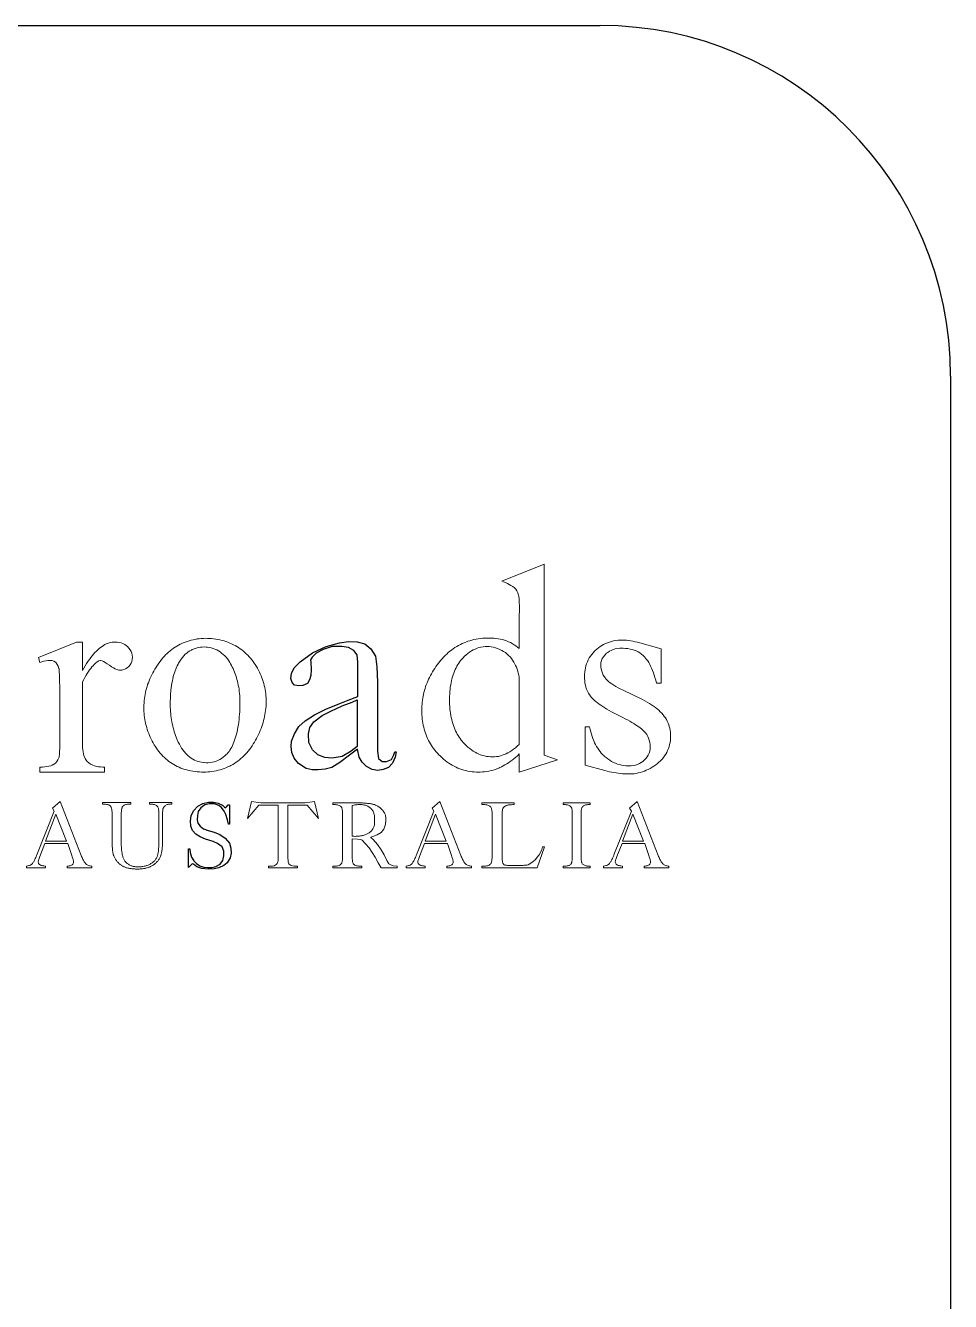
# Model space of a CAD drawing. Extents: x 79 to 946, y -1483 to 269.
# Drawn here: x 262.16 to 288.57, y 233.04 to 269.45 of the extents above; entities that cross this region are included whole.
import ezdxf

# ---------------------------------------------------------------- set-up
doc = ezdxf.new("R2010")
doc.units = 0
doc.header["$LTSCALE"] = 12
doc.header["$MEASUREMENT"] = 0
doc.layers.add('L18', color=4, linetype='CONTINUOUS')
doc.layers.add('L35', color=3, linetype='CONTINUOUS')

msp = doc.modelspace()

# ---------------------------------------------------------------- linework, layer by layer
at = {"layer": 'L18', "lineweight": 0}
for points in [[(275.756, 253.599, -0.102516), (276.162, 253.367), (276.192, 253.323), (276.217, 253.267), (276.238, 253.199), (276.242, 253.175), (276.247, 253.144), (276.25, 253.108), (276.253, 253.067), (276.257, 253.02), (276.259, 252.967), (276.262, 252.909), (276.264, 252.844), (276.265, 252.775), (276.256, 252.597), (276.257, 252.516), (276.258, 252.429), (276.258, 252.337), (276.258, 251.672), (276.251, 251.678), (276.204, 251.717), (276.157, 251.752), (276.108, 251.785), (276.057, 251.816), (276.004, 251.843), (275.95, 251.868), (275.894, 251.891), (275.837, 251.91), (275.778, 251.928), (275.718, 251.942), (275.656, 251.954), (275.593, 251.963), (275.527, 251.97), (275.461, 251.974), (275.393, 251.975), (275.332, 251.974), (275.269, 251.971), (275.206, 251.967), (275.144, 251.96), (275.083, 251.952), (275.023, 251.942), (274.963, 251.929), (274.905, 251.915), (274.848, 251.899), (274.791, 251.881), (274.736, 251.861), (274.681, 251.839), (274.627, 251.816), (274.575, 251.79), (274.523, 251.762), (274.472, 251.733), (274.422, 251.702), (274.372, 251.668), (274.324, 251.633), (274.277, 251.596), (274.231, 251.557), (274.185, 251.516), (274.14, 251.473), (274.097, 251.429), (274.054, 251.382), (274.012, 251.334), (273.989, 251.306), (273.95, 251.256), (273.913, 251.207), (273.877, 251.158), (273.843, 251.108), (273.81, 251.057), (273.779, 251.006), (273.75, 250.955), (273.722, 250.903), (273.695, 250.852), (273.67, 250.799), (273.646, 250.747), (273.624, 250.694), (273.604, 250.64), (273.585, 250.587), (273.567, 250.532), (273.552, 250.478), (273.537, 250.423), (273.524, 250.368), (273.513, 250.312), (273.503, 250.256), (273.495, 250.2), (273.488, 250.143), (273.482, 250.086), (273.479, 250.029), (273.476, 249.971), (273.475, 249.913), (273.476, 249.851), (273.479, 249.787), (273.483, 249.725), (273.489, 249.664), (273.496, 249.603), (273.506, 249.544), (273.516, 249.486), (273.529, 249.429), (273.543, 249.372), (273.559, 249.317), (273.577, 249.263), (273.596, 249.209), (273.618, 249.157), (273.64, 249.106), (273.665, 249.055), (273.691, 249.006), (273.719, 248.957), (273.748, 248.91), (273.779, 248.863), (273.812, 248.818), (273.846, 248.774), (273.883, 248.73), (273.921, 248.687), (273.96, 248.646), (273.997, 248.61), (274.044, 248.564), (274.093, 248.522), (274.142, 248.482), (274.192, 248.444), (274.243, 248.408), (274.294, 248.375), (274.346, 248.344), (274.399, 248.315), (274.453, 248.289), (274.507, 248.265), (274.562, 248.243), (274.618, 248.223), (274.675, 248.206), (274.733, 248.191), (274.791, 248.179), (274.85, 248.168), (274.91, 248.16), (274.971, 248.154), (275.032, 248.151), (275.094, 248.15), (275.138, 248.151), (275.203, 248.154), (275.267, 248.159), (275.331, 248.168), (275.393, 248.178), (275.454, 248.192), (275.515, 248.208), (275.575, 248.227), (275.633, 248.248), (275.691, 248.272), (275.701, 248.276), (275.75, 248.299), (275.8, 248.324), (275.85, 248.352), (275.9, 248.382), (275.951, 248.416), (276.001, 248.451), (276.052, 248.489), (276.103, 248.529), (276.155, 248.572), (276.206, 248.618), (276.258, 248.666), (276.258, 248.15), (277.349, 248.503), (276.972, 248.631), (276.972, 254.083)], [(276.975, 246.018), (276.923, 246.018, -0.210234), (276.514, 245.503), (276.501, 245.501), (276.478, 245.497), (276.454, 245.494), (276.428, 245.491), (276.4, 245.489), (276.37, 245.487), (276.338, 245.486), (276.305, 245.485), (276.27, 245.484), (276.232, 245.484), (276.084, 245.484), (276.052, 245.484), (276.012, 245.484), (275.976, 245.485), (275.944, 245.486), (275.917, 245.488), (275.894, 245.49), (275.875, 245.492), (275.86, 245.494), (275.849, 245.497), (275.829, 245.506), (275.809, 245.521), (275.793, 245.54), (275.79, 245.547), (275.784, 245.563), (275.778, 245.583), (275.774, 245.606), (275.772, 245.633), (275.77, 245.662), (275.769, 245.696), (275.769, 246.911), (275.769, 246.934), (275.77, 246.969), (275.772, 247), (275.773, 247.029), (275.776, 247.053), (275.779, 247.075), (275.783, 247.093), (275.788, 247.108), (275.793, 247.12), (275.8, 247.131), (275.815, 247.149), (275.834, 247.165), (275.857, 247.179), (275.884, 247.192), (275.893, 247.196), (275.911, 247.202), (275.931, 247.207), (275.954, 247.211), (275.98, 247.214), (276.009, 247.217), (276.04, 247.219), (276.074, 247.22), (276.111, 247.22), (276.111, 247.27), (275.187, 247.27), (275.187, 247.22), (275.264, 247.22), (275.274, 247.22), (275.304, 247.218), (275.332, 247.214), (275.357, 247.207), (275.381, 247.199), (275.402, 247.188), (275.421, 247.175), (275.438, 247.159), (275.441, 247.157), (275.449, 247.145), (275.457, 247.13), (275.463, 247.113), (275.468, 247.092), (275.473, 247.068), (275.476, 247.041), (275.479, 247.011), (275.48, 246.978), (275.481, 246.942), (275.481, 245.745), (275.48, 245.728), (275.48, 245.694), (275.478, 245.663), (275.475, 245.635), (275.472, 245.61), (275.467, 245.588), (275.462, 245.57), (275.456, 245.555), (275.449, 245.543), (275.447, 245.54), (275.432, 245.523), (275.414, 245.508), (275.395, 245.495), (275.373, 245.485), (275.349, 245.477), (275.323, 245.471), (275.295, 245.468), (275.264, 245.466), (275.187, 245.466), (275.187, 245.416), (276.766, 245.416)]]:
    msp.add_lwpolyline(points, format="xyb", close=True, dxfattribs=at)
for points in [[(266.579, 251.797), (266.528, 251.771), (266.479, 251.743), (266.43, 251.714), (266.383, 251.682), (266.336, 251.648), (266.291, 251.613), (266.247, 251.575), (266.203, 251.536), (266.161, 251.494), (266.119, 251.45), (266.078, 251.405), (266.039, 251.358), (266.001, 251.308), (265.963, 251.257), (265.926, 251.204), (265.891, 251.148), (265.887, 251.143), (265.854, 251.088), (265.822, 251.033), (265.792, 250.978), (265.764, 250.923), (265.738, 250.868), (265.712, 250.812), (265.689, 250.756), (265.668, 250.7), (265.648, 250.644), (265.63, 250.588), (265.614, 250.531), (265.599, 250.475), (265.586, 250.418), (265.575, 250.361), (265.565, 250.304), (265.557, 250.246), (265.55, 250.188), (265.55, 250.184), (265.545, 250.123), (265.542, 250.062), (265.54, 250.002), (265.54, 249.942), (265.543, 249.882), (265.546, 249.823), (265.552, 249.764), (265.559, 249.705), (265.568, 249.647), (265.578, 249.59), (265.59, 249.532), (265.604, 249.475), (265.62, 249.419), (265.637, 249.363), (265.656, 249.307), (265.677, 249.252), (265.699, 249.197), (265.723, 249.142), (265.749, 249.088), (265.777, 249.034), (265.806, 248.981), (265.837, 248.928), (265.863, 248.886), (265.897, 248.834), (265.932, 248.785), (265.968, 248.738), (266.006, 248.692), (266.044, 248.648), (266.084, 248.606), (266.125, 248.566), (266.167, 248.528), (266.21, 248.491), (266.255, 248.456), (266.3, 248.424), (266.347, 248.393), (266.395, 248.364), (266.445, 248.336), (266.495, 248.311), (266.546, 248.287), (266.599, 248.266), (266.653, 248.246), (266.708, 248.228), (266.765, 248.212), (266.822, 248.197), (266.881, 248.185), (266.941, 248.174), (267.002, 248.166), (267.064, 248.158), (267.124, 248.154), (267.185, 248.151), (267.246, 248.15), (267.307, 248.151), (267.367, 248.154), (267.426, 248.159), (267.485, 248.167), (267.544, 248.176), (267.602, 248.187), (267.659, 248.201), (267.716, 248.216), (267.772, 248.233), (267.828, 248.253), (267.884, 248.274), (267.938, 248.298), (267.993, 248.323), (268.026, 248.341), (268.076, 248.368), (268.125, 248.398), (268.173, 248.429), (268.22, 248.462), (268.266, 248.498), (268.311, 248.534), (268.354, 248.574), (268.397, 248.614), (268.438, 248.657), (268.478, 248.701), (268.517, 248.748), (268.556, 248.796), (268.593, 248.846), (268.629, 248.898), (268.664, 248.951), (268.698, 249.007), (268.726, 249.056), (268.757, 249.112), (268.786, 249.168), (268.813, 249.224), (268.839, 249.281), (268.863, 249.337), (268.886, 249.393), (268.907, 249.449), (268.926, 249.506), (268.943, 249.563), (268.96, 249.619), (268.974, 249.676), (268.987, 249.733), (268.998, 249.79), (269.007, 249.847), (269.015, 249.904), (269.022, 249.961), (269.022, 249.968), (269.027, 250.03), (269.03, 250.091), (269.032, 250.151), (269.031, 250.212), (269.029, 250.271), (269.024, 250.331), (269.019, 250.39), (269.011, 250.448), (269.002, 250.506), (268.991, 250.563), (268.978, 250.62), (268.963, 250.677), (268.946, 250.733), (268.928, 250.788), (268.908, 250.843), (268.886, 250.898), (268.863, 250.952), (268.838, 251.005), (268.81, 251.058), (268.781, 251.111), (268.751, 251.163), (268.718, 251.215), (268.693, 251.253), (268.658, 251.302), (268.622, 251.35), (268.584, 251.396), (268.546, 251.44), (268.506, 251.482), (268.465, 251.523), (268.423, 251.562), (268.38, 251.599), (268.335, 251.635), (268.29, 251.668), (268.243, 251.7), (268.195, 251.73), (268.146, 251.758), (268.096, 251.785), (268.045, 251.809), (267.993, 251.832), (267.939, 251.854), (267.884, 251.873), (267.828, 251.891), (267.771, 251.906), (267.713, 251.92), (267.654, 251.932), (267.594, 251.943), (267.532, 251.951), (267.469, 251.959), (267.417, 251.963), (267.357, 251.965), (267.298, 251.966), (267.238, 251.965), (267.18, 251.961), (267.12, 251.955), (267.062, 251.948), (267.004, 251.937), (266.946, 251.925), (266.888, 251.911), (266.83, 251.895), (266.772, 251.876), (266.715, 251.856), (266.658, 251.833), (266.602, 251.808)], [(262.531, 251.42), (262.571, 251.279), (262.624, 251.297), (262.684, 251.315), (262.74, 251.327), (262.794, 251.335), (262.846, 251.338), (262.86, 251.337), (262.919, 251.329), (262.972, 251.311), (263.019, 251.282), (263.037, 251.266), (263.069, 251.224), (263.095, 251.172), (263.113, 251.109), (263.117, 251.091), (263.12, 251.063), (263.123, 251.03), (263.126, 250.99), (263.128, 250.944), (263.13, 250.893), (263.132, 250.835), (263.133, 250.771), (263.135, 250.7), (263.136, 250.624), (263.136, 250.541), (263.137, 250.452), (263.137, 250.358), (263.137, 248.961), (263.137, 248.909), (263.136, 248.825), (263.134, 248.753), (263.131, 248.692), (263.128, 248.643), (263.123, 248.605), (263.117, 248.579), (263.111, 248.558), (263.088, 248.501), (263.058, 248.452), (263.022, 248.411), (262.98, 248.378), (262.967, 248.371), (262.926, 248.35), (262.881, 248.332), (262.829, 248.317), (262.772, 248.306), (262.71, 248.298), (262.643, 248.293), (262.571, 248.291), (262.571, 248.15), (264.415, 248.15), (264.415, 248.291), (264.37, 248.292), (264.303, 248.296), (264.24, 248.303), (264.183, 248.313), (264.131, 248.326), (264.084, 248.343), (264.042, 248.362), (264.016, 248.378), (263.965, 248.413), (263.922, 248.451), (263.888, 248.494), (263.861, 248.539), (263.844, 248.578), (263.829, 248.624), (263.816, 248.674), (263.805, 248.728), (263.797, 248.787), (263.791, 248.851), (263.787, 248.919), (263.786, 248.992), (263.786, 250.72), (263.79, 250.728), (263.824, 250.792), (263.858, 250.853), (263.891, 250.911), (263.925, 250.965), (263.958, 251.016), (263.99, 251.064), (264.023, 251.108), (264.056, 251.149), (264.088, 251.186), (264.12, 251.22), (264.152, 251.251), (264.157, 251.255), (264.209, 251.297), (264.258, 251.321), (264.305, 251.33), (264.308, 251.33), (264.345, 251.324), (264.388, 251.307), (264.439, 251.281), (264.496, 251.243), (264.561, 251.196), (264.615, 251.155), (264.669, 251.12), (264.721, 251.093), (264.772, 251.074), (264.821, 251.062), (264.868, 251.058), (264.914, 251.061), (264.969, 251.073), (265.02, 251.095), (265.067, 251.125), (265.112, 251.164), (265.112, 251.165), (265.149, 251.209), (265.178, 251.257), (265.198, 251.309), (265.21, 251.365), (265.214, 251.424), (265.214, 251.43), (265.209, 251.486), (265.197, 251.539), (265.177, 251.59), (265.15, 251.639), (265.115, 251.686), (265.072, 251.731), (265.037, 251.76), (264.992, 251.791), (264.943, 251.816), (264.89, 251.836), (264.835, 251.85), (264.776, 251.858), (264.714, 251.861), (264.714, 251.861), (264.673, 251.86), (264.632, 251.855), (264.591, 251.847), (264.55, 251.837), (264.509, 251.823), (264.468, 251.806), (264.427, 251.786), (264.386, 251.763), (264.345, 251.737), (264.305, 251.708), (264.265, 251.675), (264.224, 251.64), (264.184, 251.602), (264.144, 251.561), (264.103, 251.516), (264.064, 251.468), (264.024, 251.418), (263.984, 251.364), (263.944, 251.308), (263.905, 251.248), (263.865, 251.185), (263.826, 251.119), (263.786, 251.05), (263.786, 251.861), (263.621, 251.861)], [(267.259, 248.421), (267.244, 248.422), (267.189, 248.43), (267.137, 248.441), (267.085, 248.456), (267.035, 248.473), (266.986, 248.494), (266.94, 248.519), (266.894, 248.546), (266.85, 248.577), (266.808, 248.611), (266.767, 248.649), (266.728, 248.69), (266.69, 248.734), (266.654, 248.781), (266.619, 248.831), (266.585, 248.885), (266.553, 248.943), (266.523, 249.003), (266.495, 249.067), (266.484, 249.091), (266.463, 249.143), (266.444, 249.195), (266.425, 249.248), (266.408, 249.301), (266.392, 249.356), (266.377, 249.411), (266.363, 249.467), (266.351, 249.523), (266.34, 249.58), (266.33, 249.637), (266.321, 249.696), (266.313, 249.755), (266.307, 249.814), (266.302, 249.875), (266.298, 249.936), (266.295, 249.997), (266.294, 250.06), (266.293, 250.123), (266.294, 250.187), (266.296, 250.251), (266.3, 250.316), (266.304, 250.382), (266.31, 250.448), (266.314, 250.485), (266.322, 250.555), (266.331, 250.623), (266.342, 250.688), (266.353, 250.752), (266.367, 250.813), (266.381, 250.873), (266.396, 250.93), (266.413, 250.986), (266.431, 251.039), (266.45, 251.09), (266.47, 251.139), (266.492, 251.186), (266.515, 251.231), (266.531, 251.26), (266.566, 251.319), (266.602, 251.373), (266.64, 251.423), (266.679, 251.469), (266.72, 251.51), (266.762, 251.547), (266.805, 251.581), (266.851, 251.609), (266.897, 251.633), (266.917, 251.643), (266.977, 251.667), (267.035, 251.686), (267.094, 251.701), (267.152, 251.711), (267.209, 251.717), (267.267, 251.719), (267.323, 251.716), (267.345, 251.713), (267.403, 251.705), (267.46, 251.692), (267.515, 251.676), (267.568, 251.657), (267.619, 251.634), (267.668, 251.608), (267.716, 251.579), (267.761, 251.545), (267.805, 251.508), (267.847, 251.468), (267.887, 251.424), (267.925, 251.377), (267.962, 251.326), (267.996, 251.272), (268.016, 251.239), (268.041, 251.194), (268.065, 251.148), (268.088, 251.101), (268.11, 251.052), (268.13, 251.003), (268.149, 250.952), (268.167, 250.901), (268.183, 250.849), (268.198, 250.795), (268.212, 250.74), (268.225, 250.685), (268.236, 250.629), (268.247, 250.571), (268.256, 250.512), (268.263, 250.453), (268.27, 250.392), (268.275, 250.33), (268.279, 250.268), (268.281, 250.204), (268.283, 250.139), (268.283, 250.073), (268.282, 250.006), (268.279, 249.938), (268.276, 249.869), (268.271, 249.799), (268.265, 249.728), (268.257, 249.653), (268.248, 249.577), (268.237, 249.502), (268.225, 249.431), (268.213, 249.362), (268.199, 249.296), (268.184, 249.232), (268.168, 249.171), (268.151, 249.113), (268.132, 249.057), (268.113, 249.004), (268.092, 248.954), (268.07, 248.906), (268.047, 248.86), (268.023, 248.818), (267.998, 248.778), (267.971, 248.741), (267.944, 248.706), (267.916, 248.674), (267.894, 248.653), (267.849, 248.611), (267.802, 248.573), (267.753, 248.539), (267.704, 248.508), (267.653, 248.483), (267.601, 248.462), (267.547, 248.444), (267.492, 248.431), (267.436, 248.422), (267.378, 248.418), (267.319, 248.417)], [(275.698, 251.65), (275.76, 251.621), (275.812, 251.591), (275.861, 251.557), (275.907, 251.52), (275.952, 251.48), (275.993, 251.437), (276.032, 251.39), (276.068, 251.34), (276.102, 251.286), (276.125, 251.246), (276.151, 251.195), (276.174, 251.142), (276.195, 251.088), (276.213, 251.032), (276.228, 250.976), (276.241, 250.918), (276.251, 250.859), (276.258, 250.799), (276.258, 248.941), (276.253, 248.936), (276.201, 248.888), (276.148, 248.843), (276.095, 248.801), (276.042, 248.763), (275.989, 248.729), (275.935, 248.699), (275.881, 248.671), (275.827, 248.648), (275.773, 248.628), (275.718, 248.612), (275.663, 248.599), (275.607, 248.59), (275.552, 248.585), (275.496, 248.583), (275.491, 248.583), (275.434, 248.585), (275.377, 248.59), (275.32, 248.599), (275.264, 248.61), (275.209, 248.626), (275.155, 248.644), (275.101, 248.665), (275.048, 248.69), (274.996, 248.719), (274.944, 248.75), (274.893, 248.785), (274.843, 248.823), (274.793, 248.864), (274.744, 248.909), (274.696, 248.957), (274.648, 249.008), (274.633, 249.025), (274.601, 249.064), (274.57, 249.104), (274.54, 249.146), (274.512, 249.189), (274.486, 249.234), (274.461, 249.281), (274.437, 249.328), (274.416, 249.378), (274.395, 249.429), (274.376, 249.481), (274.359, 249.535), (274.343, 249.59), (274.329, 249.646), (274.316, 249.705), (274.304, 249.765), (274.295, 249.826), (274.286, 249.888), (274.279, 249.953), (274.274, 250.018), (274.27, 250.085), (274.268, 250.154), (274.268, 250.224), (274.268, 250.242), (274.269, 250.311), (274.272, 250.379), (274.276, 250.446), (274.282, 250.511), (274.289, 250.575), (274.299, 250.637), (274.309, 250.697), (274.322, 250.756), (274.336, 250.813), (274.351, 250.869), (274.368, 250.924), (274.387, 250.976), (274.407, 251.027), (274.429, 251.077), (274.452, 251.125), (274.477, 251.172), (274.504, 251.217), (274.532, 251.261), (274.562, 251.303), (274.593, 251.344), (274.627, 251.383), (274.661, 251.42), (274.689, 251.448), (274.737, 251.493), (274.787, 251.534), (274.837, 251.572), (274.889, 251.605), (274.942, 251.635), (274.996, 251.66), (275.051, 251.682), (275.107, 251.7), (275.163, 251.714), (275.222, 251.723), (275.281, 251.729), (275.34, 251.731), (275.395, 251.729), (275.455, 251.723), (275.515, 251.712), (275.575, 251.696), (275.636, 251.675)], [(279.382, 248.327), (279.358, 248.327), (279.296, 248.331), (279.236, 248.338), (279.176, 248.348), (279.118, 248.362), (279.061, 248.38), (279.004, 248.402), (278.948, 248.427), (278.894, 248.455), (278.84, 248.488), (278.787, 248.524), (278.736, 248.563), (278.686, 248.607), (278.678, 248.613), (278.638, 248.652), (278.6, 248.693), (278.564, 248.736), (278.529, 248.781), (278.497, 248.829), (278.466, 248.879), (278.436, 248.932), (278.408, 248.987), (278.383, 249.044), (278.359, 249.104), (278.337, 249.165), (278.316, 249.23), (278.297, 249.297), (278.28, 249.366), (278.265, 249.437), (278.135, 249.437), (278.135, 248.344), (278.697, 248.192), (278.765, 248.175), (278.831, 248.16), (278.897, 248.146), (278.961, 248.134), (279.024, 248.124), (279.085, 248.115), (279.145, 248.108), (279.204, 248.102), (279.262, 248.098), (279.319, 248.096), (279.374, 248.095), (279.409, 248.095), (279.471, 248.099), (279.533, 248.104), (279.594, 248.113), (279.654, 248.125), (279.713, 248.139), (279.771, 248.157), (279.828, 248.177), (279.885, 248.2), (279.941, 248.226), (279.996, 248.255), (280.05, 248.286), (280.103, 248.321), (280.156, 248.358), (280.208, 248.398), (280.244, 248.429), (280.29, 248.472), (280.333, 248.516), (280.372, 248.563), (280.408, 248.611), (280.44, 248.661), (280.469, 248.712), (280.494, 248.766), (280.516, 248.821), (280.535, 248.878), (280.55, 248.937), (280.562, 248.997), (280.571, 249.059), (280.576, 249.123), (280.577, 249.189), (280.577, 249.237), (280.572, 249.292), (280.565, 249.346), (280.555, 249.398), (280.541, 249.45), (280.525, 249.5), (280.505, 249.55), (280.483, 249.598), (280.457, 249.646), (280.429, 249.693), (280.397, 249.739), (280.362, 249.784), (280.324, 249.828), (280.284, 249.871), (280.24, 249.914), (280.193, 249.955), (280.143, 249.995), (280.09, 250.034), (280.034, 250.072), (279.975, 250.11), (279.912, 250.146), (279.847, 250.182), (279.779, 250.216), (279.204, 250.495), (279.155, 250.52), (279.084, 250.557), (279.018, 250.594), (278.958, 250.63), (278.903, 250.666), (278.853, 250.701), (278.809, 250.736), (278.77, 250.77), (278.737, 250.804), (278.709, 250.838), (278.69, 250.864), (278.657, 250.915), (278.631, 250.969), (278.61, 251.026), (278.595, 251.087), (278.586, 251.15), (278.583, 251.216), (278.583, 251.223), (278.589, 251.279), (278.603, 251.335), (278.627, 251.388), (278.66, 251.44), (278.702, 251.49), (278.752, 251.539), (278.784, 251.564), (278.832, 251.596), (278.884, 251.623), (278.939, 251.645), (278.998, 251.662), (279.061, 251.674), (279.127, 251.682), (279.197, 251.684), (279.227, 251.684), (279.294, 251.68), (279.359, 251.673), (279.422, 251.661), (279.482, 251.646), (279.54, 251.628), (279.596, 251.605), (279.649, 251.578), (279.7, 251.548), (279.748, 251.514), (279.795, 251.476), (279.8, 251.471), (279.832, 251.439), (279.863, 251.404), (279.894, 251.364), (279.924, 251.321), (279.953, 251.274), (279.981, 251.224), (280.008, 251.17), (280.035, 251.112), (280.06, 251.051), (280.085, 250.986), (280.109, 250.917), (280.132, 250.845), (280.155, 250.768), (280.176, 250.689), (280.306, 250.689), (280.306, 251.665), (279.635, 251.852), (279.566, 251.869), (279.501, 251.884), (279.438, 251.895), (279.378, 251.905), (279.32, 251.911), (279.265, 251.915), (279.213, 251.916), (279.145, 251.915), (279.079, 251.91), (279.014, 251.902), (278.951, 251.892), (278.891, 251.878), (278.832, 251.861), (278.775, 251.842), (278.719, 251.819), (278.665, 251.793), (278.614, 251.764), (278.564, 251.732), (278.516, 251.696), (278.47, 251.658), (278.426, 251.617), (278.408, 251.599), (278.365, 251.553), (278.326, 251.505), (278.29, 251.456), (278.257, 251.405), (278.228, 251.352), (278.202, 251.298), (278.181, 251.242), (278.162, 251.185), (278.146, 251.126), (278.135, 251.065), (278.126, 251.003), (278.121, 250.939), (278.119, 250.874), (278.12, 250.823), (278.125, 250.756), (278.133, 250.691), (278.145, 250.629), (278.161, 250.569), (278.18, 250.511), (278.204, 250.457), (278.231, 250.404), (278.261, 250.354), (278.296, 250.307), (278.308, 250.291), (278.337, 250.259), (278.368, 250.226), (278.404, 250.193), (278.443, 250.16), (278.487, 250.126), (278.534, 250.091), (278.584, 250.056), (278.639, 250.02), (278.697, 249.984), (278.758, 249.948), (278.824, 249.91), (278.893, 249.872), (278.967, 249.834), (279.044, 249.795), (279.06, 249.787), (279.138, 249.748), (279.212, 249.709), (279.282, 249.672), (279.348, 249.636), (279.411, 249.601), (279.47, 249.566), (279.525, 249.533), (279.576, 249.501), (279.624, 249.469), (279.668, 249.439), (279.708, 249.409), (279.745, 249.381), (279.777, 249.353), (279.806, 249.327), (279.817, 249.316), (279.859, 249.27), (279.895, 249.22), (279.926, 249.169), (279.951, 249.114), (279.97, 249.057), (279.984, 248.997), (279.992, 248.935), (279.996, 248.87), (279.992, 248.809), (279.982, 248.748), (279.965, 248.691), (279.941, 248.636), (279.909, 248.584), (279.871, 248.535), (279.826, 248.489), (279.789, 248.456), (279.74, 248.422), (279.688, 248.393), (279.634, 248.369), (279.575, 248.351), (279.514, 248.338), (279.449, 248.33)], [(262.934, 247.121), (262.983, 247.033), (262.488, 245.786), (262.479, 245.766), (262.466, 245.736), (262.454, 245.708), (262.441, 245.682), (262.429, 245.657), (262.417, 245.634), (262.405, 245.613), (262.394, 245.593), (262.382, 245.575), (262.371, 245.558), (262.359, 245.544), (262.349, 245.531), (262.338, 245.52), (262.331, 245.514), (262.317, 245.504), (262.299, 245.496), (262.278, 245.488), (262.253, 245.48), (262.224, 245.473), (262.192, 245.466), (262.192, 245.416), (262.732, 245.416), (262.732, 245.466), (262.717, 245.468), (262.685, 245.471), (262.657, 245.475), (262.632, 245.48), (262.61, 245.486), (262.591, 245.493), (262.576, 245.5), (262.564, 245.509), (262.551, 245.521), (262.536, 245.54), (262.527, 245.56), (262.524, 245.583), (262.525, 245.597), (262.528, 245.616), (262.532, 245.637), (262.539, 245.66), (262.547, 245.686), (262.557, 245.714), (262.569, 245.744), (262.717, 246.11), (263.37, 246.11), (263.479, 245.77), (263.48, 245.766), (263.493, 245.736), (263.503, 245.707), (263.512, 245.681), (263.519, 245.656), (263.525, 245.634), (263.529, 245.614), (263.531, 245.596), (263.532, 245.58), (263.531, 245.563), (263.524, 245.541), (263.512, 245.521), (263.495, 245.503), (263.489, 245.499), (263.474, 245.49), (263.456, 245.483), (263.434, 245.477), (263.409, 245.472), (263.381, 245.469), (263.349, 245.466), (263.349, 245.416), (264.058, 245.416), (264.058, 245.466), (264.034, 245.469), (264.009, 245.472), (263.985, 245.478), (263.962, 245.485), (263.941, 245.494), (263.922, 245.504), (263.904, 245.516), (263.887, 245.529), (263.882, 245.534), (263.871, 245.546), (263.86, 245.56), (263.848, 245.575), (263.837, 245.592), (263.825, 245.612), (263.813, 245.633), (263.8, 245.657), (263.788, 245.682), (263.775, 245.709), (263.763, 245.739), (263.75, 245.77), (263.149, 247.313)], [(265.377, 245.445), (265.352, 245.445), (265.327, 245.447), (265.303, 245.449), (265.279, 245.452), (265.257, 245.455), (265.235, 245.46), (265.214, 245.465), (265.194, 245.472), (265.174, 245.479), (265.155, 245.487), (265.137, 245.496), (265.118, 245.506), (265.097, 245.518), (265.078, 245.531), (265.06, 245.545), (265.043, 245.56), (265.027, 245.575), (265.013, 245.59), (264.999, 245.607), (264.987, 245.624), (264.984, 245.628), (264.975, 245.644), (264.966, 245.661), (264.957, 245.68), (264.949, 245.699), (264.942, 245.72), (264.936, 245.742), (264.93, 245.765), (264.925, 245.789), (264.92, 245.815), (264.916, 245.841), (264.912, 245.866), (264.909, 245.89), (264.906, 245.914), (264.904, 245.938), (264.901, 245.961), (264.9, 245.984), (264.898, 246.006), (264.897, 246.027), (264.896, 246.048), (264.896, 246.069), (264.895, 246.089), (264.895, 246.953), (264.895, 246.966), (264.896, 246.997), (264.897, 247.026), (264.9, 247.052), (264.903, 247.076), (264.907, 247.097), (264.911, 247.116), (264.916, 247.133), (264.923, 247.147), (264.93, 247.159), (264.936, 247.168), (264.95, 247.183), (264.965, 247.196), (264.982, 247.206), (265.001, 247.215), (265.021, 247.222), (265.043, 247.227), (265.068, 247.23), (265.094, 247.231), (265.165, 247.231), (265.165, 247.282), (264.363, 247.282), (264.363, 247.231), (264.433, 247.231), (264.449, 247.231), (264.475, 247.229), (264.498, 247.225), (264.52, 247.219), (264.539, 247.212), (264.557, 247.202), (264.573, 247.191), (264.586, 247.178), (264.59, 247.173), (264.598, 247.161), (264.606, 247.146), (264.612, 247.13), (264.617, 247.111), (264.622, 247.09), (264.626, 247.067), (264.629, 247.042), (264.631, 247.015), (264.632, 246.985), (264.633, 246.953), (264.633, 246.229), (264.633, 246.217), (264.633, 246.185), (264.633, 246.154), (264.634, 246.124), (264.635, 246.095), (264.636, 246.067), (264.637, 246.04), (264.638, 246.014), (264.64, 245.989), (264.642, 245.966), (264.644, 245.943), (264.647, 245.921), (264.649, 245.9), (264.652, 245.881), (264.655, 245.862), (264.658, 245.845), (264.661, 245.828), (264.665, 245.812), (264.668, 245.798), (264.672, 245.784), (264.677, 245.772), (264.68, 245.763), (264.688, 245.742), (264.698, 245.721), (264.708, 245.701), (264.718, 245.682), (264.73, 245.663), (264.742, 245.644), (264.754, 245.626), (264.768, 245.609), (264.782, 245.592), (264.797, 245.575), (264.812, 245.56), (264.828, 245.544), (264.845, 245.53), (264.862, 245.515), (264.881, 245.502), (264.899, 245.489), (264.905, 245.485), (264.921, 245.475), (264.936, 245.467), (264.953, 245.458), (264.97, 245.45), (264.988, 245.442), (265.007, 245.435), (265.026, 245.428), (265.045, 245.422), (265.066, 245.417), (265.087, 245.411), (265.108, 245.406), (265.131, 245.402), (265.154, 245.398), (265.177, 245.395), (265.201, 245.392), (265.226, 245.389), (265.252, 245.387), (265.278, 245.385), (265.305, 245.384), (265.332, 245.384), (265.36, 245.383), (265.377, 245.384), (265.404, 245.384), (265.43, 245.385), (265.455, 245.387), (265.48, 245.389), (265.504, 245.392), (265.528, 245.395), (265.551, 245.399), (265.573, 245.403), (265.595, 245.408), (265.617, 245.413), (265.638, 245.419), (265.658, 245.425), (265.678, 245.432), (265.697, 245.439), (265.716, 245.447), (265.734, 245.455), (265.752, 245.464), (265.769, 245.474), (265.786, 245.484), (265.802, 245.494), (265.813, 245.502), (265.833, 245.517), (265.852, 245.531), (265.87, 245.547), (265.887, 245.562), (265.903, 245.578), (265.919, 245.595), (265.934, 245.611), (265.947, 245.628), (265.96, 245.646), (265.972, 245.664), (265.983, 245.682), (265.994, 245.7), (266.003, 245.719), (266.011, 245.738), (266.019, 245.758), (266.021, 245.764), (266.026, 245.78), (266.032, 245.797), (266.036, 245.815), (266.041, 245.833), (266.045, 245.853), (266.049, 245.872), (266.053, 245.893), (266.056, 245.914), (266.059, 245.936), (266.062, 245.958), (266.064, 245.981), (266.067, 246.005), (266.068, 246.029), (266.07, 246.055), (266.071, 246.08), (266.072, 246.107), (266.073, 246.134), (266.074, 246.162), (266.074, 246.19), (266.074, 246.943), (266.074, 246.974), (266.075, 247.005), (266.077, 247.032), (266.079, 247.057), (266.082, 247.079), (266.086, 247.098), (266.091, 247.115), (266.096, 247.129), (266.102, 247.139), (266.105, 247.144), (266.119, 247.162), (266.134, 247.178), (266.15, 247.192), (266.167, 247.204), (266.185, 247.214), (266.205, 247.221), (266.226, 247.227), (266.247, 247.23), (266.271, 247.231), (266.34, 247.231), (266.34, 247.282), (265.7, 247.282), (265.7, 247.231), (265.77, 247.231), (265.794, 247.23), (265.818, 247.227), (265.841, 247.223), (265.861, 247.216), (265.881, 247.208), (265.898, 247.197), (265.914, 247.185), (265.928, 247.171), (265.929, 247.171), (265.936, 247.16), (265.942, 247.148), (265.948, 247.132), (265.953, 247.115), (265.957, 247.094), (265.961, 247.071), (265.963, 247.046), (265.965, 247.017), (265.966, 246.987), (265.967, 246.953), (265.967, 246.147), (265.967, 246.122), (265.966, 246.092), (265.966, 246.063), (265.965, 246.035), (265.963, 246.007), (265.962, 245.981), (265.96, 245.956), (265.958, 245.931), (265.955, 245.908), (265.953, 245.886), (265.95, 245.864), (265.946, 245.844), (265.943, 245.824), (265.939, 245.806), (265.934, 245.788), (265.93, 245.772), (265.925, 245.756), (265.92, 245.742), (265.915, 245.728), (265.907, 245.71), (265.897, 245.692), (265.886, 245.674), (265.874, 245.656), (265.861, 245.639), (265.847, 245.623), (265.832, 245.607), (265.815, 245.592), (265.798, 245.578), (265.78, 245.563), (265.76, 245.55), (265.74, 245.537), (265.718, 245.524), (265.717, 245.523), (265.697, 245.513), (265.678, 245.504), (265.658, 245.495), (265.638, 245.487), (265.617, 245.48), (265.596, 245.473), (265.575, 245.467), (265.553, 245.462), (265.515, 245.458), (265.493, 245.454), (265.47, 245.45), (265.447, 245.448), (265.424, 245.446), (265.4, 245.445)], [(268.88, 247.27), (268.615, 247.31), (268.496, 246.823), (268.823, 247.203), (269.376, 247.203), (269.376, 245.737), (269.376, 245.723), (269.374, 245.669), (269.37, 245.624), (269.363, 245.587), (269.355, 245.558), (269.344, 245.537), (269.321, 245.512), (269.291, 245.492), (269.256, 245.478), (269.215, 245.469), (269.169, 245.466), (269.1, 245.466), (269.1, 245.416), (269.925, 245.416), (269.925, 245.466), (269.858, 245.466), (269.83, 245.467), (269.787, 245.473), (269.749, 245.484), (269.717, 245.501), (269.69, 245.524), (269.681, 245.536), (269.67, 245.56), (269.662, 245.592), (269.656, 245.632), (269.652, 245.681), (269.651, 245.737), (269.651, 247.203), (270.202, 247.203), (270.529, 246.823), (270.41, 247.31), (270.145, 247.27)], [(271.713, 247.224), (271.73, 247.224), (271.759, 247.222), (271.787, 247.219), (271.814, 247.215), (271.84, 247.21), (271.865, 247.203), (271.89, 247.194), (271.913, 247.185), (271.935, 247.174), (271.957, 247.161), (271.977, 247.148), (271.997, 247.133), (272.016, 247.116), (272.022, 247.109), (272.039, 247.091), (272.055, 247.072), (272.069, 247.052), (272.082, 247.031), (272.093, 247.009), (272.102, 246.986), (272.11, 246.963), (272.117, 246.938), (272.122, 246.913), (272.126, 246.887), (272.128, 246.86), (272.129, 246.833), (272.129, 246.825), (272.128, 246.689), (272.125, 246.664), (272.12, 246.639), (272.114, 246.615), (272.107, 246.592), (272.097, 246.569), (272.086, 246.547), (272.074, 246.526), (272.06, 246.506), (272.045, 246.486), (272.027, 246.467), (272.009, 246.449), (271.988, 246.431), (271.974, 246.42), (271.956, 246.408), (271.937, 246.396), (271.917, 246.385), (271.896, 246.375), (271.874, 246.365), (271.851, 246.357), (271.827, 246.349), (271.802, 246.342), (271.776, 246.336), (271.749, 246.331), (271.721, 246.327), (271.693, 246.323), (271.663, 246.32), (271.632, 246.318), (271.6, 246.317), (271.568, 246.316), (271.563, 246.316), (271.535, 246.318), (271.487, 246.318), (271.487, 247.198), (271.501, 247.2), (271.533, 247.206), (271.564, 247.211), (271.593, 247.215), (271.62, 247.218), (271.646, 247.221), (271.67, 247.223), (271.692, 247.224)], [(273.773, 247.121), (273.822, 247.033), (273.326, 245.786), (273.318, 245.766), (273.305, 245.736), (273.292, 245.708), (273.28, 245.682), (273.268, 245.657), (273.256, 245.634), (273.244, 245.613), (273.232, 245.593), (273.221, 245.575), (273.209, 245.558), (273.198, 245.544), (273.187, 245.531), (273.176, 245.52), (273.17, 245.514), (273.155, 245.504), (273.138, 245.496), (273.116, 245.488), (273.091, 245.48), (273.063, 245.473), (273.031, 245.466), (273.031, 245.416), (273.571, 245.416), (273.571, 245.466), (273.556, 245.468), (273.524, 245.471), (273.496, 245.475), (273.47, 245.48), (273.449, 245.486), (273.43, 245.493), (273.415, 245.5), (273.403, 245.509), (273.389, 245.521), (273.375, 245.54), (273.366, 245.56), (273.363, 245.583), (273.364, 245.597), (273.366, 245.616), (273.371, 245.637), (273.377, 245.66), (273.386, 245.686), (273.396, 245.714), (273.408, 245.744), (273.556, 246.11), (274.209, 246.11), (274.318, 245.77), (274.319, 245.766), (274.331, 245.736), (274.342, 245.707), (274.351, 245.681), (274.358, 245.656), (274.363, 245.634), (274.367, 245.614), (274.37, 245.596), (274.371, 245.58), (274.369, 245.563), (274.363, 245.541), (274.351, 245.521), (274.334, 245.503), (274.328, 245.499), (274.313, 245.49), (274.294, 245.483), (274.273, 245.477), (274.248, 245.472), (274.219, 245.469), (274.188, 245.466), (274.188, 245.416), (274.897, 245.416), (274.897, 245.466), (274.873, 245.469), (274.847, 245.472), (274.823, 245.478), (274.801, 245.485), (274.78, 245.494), (274.76, 245.504), (274.742, 245.516), (274.726, 245.529), (274.721, 245.534), (274.71, 245.546), (274.698, 245.56), (274.687, 245.575), (274.675, 245.592), (274.663, 245.612), (274.651, 245.633), (274.639, 245.657), (274.627, 245.682), (274.614, 245.709), (274.601, 245.739), (274.588, 245.77), (273.988, 247.313)], [(279.408, 247.121), (279.457, 247.033), (278.961, 245.786), (278.953, 245.766), (278.94, 245.736), (278.927, 245.708), (278.915, 245.682), (278.903, 245.657), (278.891, 245.634), (278.879, 245.613), (278.867, 245.593), (278.856, 245.575), (278.844, 245.558), (278.833, 245.544), (278.822, 245.531), (278.811, 245.52), (278.804, 245.514), (278.79, 245.504), (278.773, 245.496), (278.751, 245.488), (278.726, 245.48), (278.698, 245.473), (278.665, 245.466), (278.665, 245.416), (279.206, 245.416), (279.206, 245.466), (279.191, 245.468), (279.159, 245.471), (279.131, 245.475), (279.105, 245.48), (279.083, 245.486), (279.065, 245.493), (279.05, 245.5), (279.038, 245.509), (279.024, 245.521), (279.01, 245.54), (279.001, 245.56), (278.998, 245.583), (278.999, 245.597), (279.001, 245.616), (279.006, 245.637), (279.012, 245.66), (279.021, 245.686), (279.031, 245.714), (279.043, 245.744), (279.191, 246.11), (279.844, 246.11), (279.953, 245.77), (279.954, 245.766), (279.966, 245.736), (279.977, 245.707), (279.986, 245.681), (279.993, 245.656), (279.998, 245.634), (280.002, 245.614), (280.005, 245.596), (280.006, 245.58), (280.004, 245.563), (279.998, 245.541), (279.986, 245.521), (279.969, 245.503), (279.963, 245.499), (279.948, 245.49), (279.929, 245.483), (279.908, 245.477), (279.883, 245.472), (279.854, 245.469), (279.823, 245.466), (279.823, 245.416), (280.532, 245.416), (280.532, 245.466), (280.508, 245.469), (280.482, 245.472), (280.458, 245.478), (280.436, 245.485), (280.415, 245.494), (280.395, 245.504), (280.377, 245.516), (280.361, 245.529), (280.355, 245.534), (280.344, 245.546), (280.333, 245.56), (280.322, 245.575), (280.31, 245.592), (280.298, 245.612), (280.286, 245.633), (280.274, 245.657), (280.262, 245.682), (280.249, 245.709), (280.236, 245.739), (280.223, 245.77), (279.623, 247.313)], [(263.028, 246.952), (263.333, 246.177), (262.732, 246.177)], [(273.867, 246.952), (274.172, 246.177), (273.571, 246.177)], [(279.502, 246.952), (279.807, 246.177), (279.206, 246.177)]]:
    msp.add_lwpolyline(points, close=True, dxfattribs=at)
at = {"layer": 'L18'}
for points in [[(271.648, 250.308), (271.648, 251.289), (271.629, 251.491), (271.534, 251.62), (271.378, 251.704), (271.191, 251.735), (270.918, 251.729), (270.656, 251.65), (270.46, 251.54), (270.345, 251.432), (270.3, 251.348), (270.307, 251.289), (270.313, 251.077), (270.307, 250.909), (270.27, 250.784), (270.215, 250.68), (270.078, 250.624), (269.962, 250.614), (269.843, 250.634), (269.778, 250.703), (269.738, 250.824), (269.753, 250.964), (269.834, 251.12), (270.002, 251.3), (270.352, 251.551), (270.748, 251.729), (271.121, 251.838), (271.378, 251.873), (271.626, 251.867), (271.851, 251.807), (272.019, 251.671), (272.155, 251.453), (272.189, 251.149), (272.209, 250.712), (272.209, 248.748), (272.239, 248.534), (272.342, 248.455), (272.471, 248.455), (272.612, 248.511), (272.673, 248.639), (272.709, 248.724), (272.742, 248.724), (272.717, 248.572), (272.641, 248.403), (272.524, 248.281), (272.374, 248.222), (272.223, 248.196), (272.062, 248.228), (271.893, 248.309), (271.774, 248.434), (271.687, 248.575), (271.639, 248.807), (271.412, 248.629), (271.139, 248.421), (270.902, 248.279), (270.718, 248.235), (270.513, 248.212), (270.346, 248.212), (270.178, 248.254), (269.95, 248.394), (269.831, 248.546), (269.765, 248.705), (269.743, 248.875), (269.759, 249.033), (269.838, 249.239), (269.966, 249.446), (270.146, 249.609), (270.415, 249.781), (270.734, 249.941), (271.088, 250.088), (271.368, 250.199)], [(271.634, 248.882), (271.457, 248.742), (271.199, 248.599), (270.914, 248.544), (270.707, 248.568), (270.511, 248.642), (270.35, 248.784), (270.251, 248.995), (270.239, 249.244), (270.276, 249.425), (270.394, 249.586), (270.628, 249.766), (270.876, 249.89), (271.199, 250.037), (271.486, 250.142), (271.634, 250.208)], [(266.813, 245.43), (266.813, 245.961), (266.849, 245.961), (266.861, 245.857), (266.9, 245.719), (266.968, 245.622), (267.046, 245.538), (267.136, 245.473), (267.25, 245.434), (267.369, 245.428), (267.485, 245.431), (267.595, 245.454), (267.719, 245.525), (267.79, 245.623), (267.82, 245.759), (267.82, 245.892), (267.771, 246.019), (267.638, 246.113), (267.515, 246.168), (267.298, 246.238), (267.145, 246.305), (267.025, 246.378), (266.93, 246.485), (266.877, 246.611), (266.87, 246.763), (266.892, 246.902), (266.959, 247.044), (267.082, 247.173), (267.224, 247.252), (267.386, 247.29), (267.525, 247.29), (267.658, 247.262), (267.781, 247.208), (267.845, 247.148), (267.868, 247.129), (267.895, 247.155), (267.95, 247.214), (267.983, 247.214), (267.983, 246.667), (267.953, 246.667), (267.931, 246.784), (267.877, 246.941), (267.832, 247.038), (267.754, 247.141), (267.679, 247.2), (267.552, 247.242), (267.41, 247.242), (267.28, 247.216), (267.17, 247.128), (267.092, 247.024), (267.072, 246.911), (267.066, 246.788), (267.079, 246.69), (267.151, 246.602), (267.238, 246.534), (267.374, 246.479), (267.546, 246.431), (267.712, 246.365), (267.864, 246.26), (267.984, 246.121), (268.022, 245.982), (268.031, 245.834), (268.003, 245.704), (267.921, 245.562), (267.823, 245.487), (267.68, 245.414), (267.544, 245.389), (267.376, 245.376), (267.198, 245.395), (267.053, 245.449), (266.956, 245.526), (266.92, 245.53)]]:
    msp.add_lwpolyline(points, close=True, dxfattribs=at)
at = {"layer": 'L18', "lineweight": 0}
for points in [[(272.446, 246.718), (272.449, 246.741), (272.451, 246.767), (272.452, 246.793), (272.451, 246.815), (272.449, 246.841), (272.446, 246.867), (272.441, 246.892), (272.435, 246.916), (272.427, 246.94), (272.418, 246.963), (272.407, 246.986), (272.395, 247.007), (272.382, 247.029), (272.366, 247.049), (272.35, 247.069), (272.343, 247.077), (272.324, 247.096), (272.305, 247.114), (272.285, 247.131), (272.264, 247.147), (272.243, 247.162), (272.221, 247.176), (272.198, 247.188), (272.174, 247.2), (272.15, 247.21), (272.126, 247.22), (272.1, 247.228), (272.099, 247.228), (272.081, 247.233), (272.062, 247.238), (272.041, 247.242), (272.02, 247.246), (271.998, 247.249), (271.974, 247.253), (271.95, 247.256), (271.924, 247.258), (271.897, 247.261), (271.869, 247.263), (271.84, 247.265), (271.81, 247.267), (271.779, 247.268), (271.746, 247.269), (271.713, 247.27), (271.678, 247.27), (271.642, 247.27), (270.933, 247.27), (270.933, 247.22), (271.007, 247.22), (271.037, 247.218), (271.065, 247.215), (271.091, 247.209), (271.115, 247.2), (271.136, 247.189), (271.156, 247.176), (271.173, 247.159), (271.18, 247.15), (271.188, 247.136), (271.195, 247.118), (271.2, 247.097), (271.205, 247.073), (271.209, 247.045), (271.211, 247.014), (271.213, 246.98), (271.213, 246.942), (271.213, 245.744), (271.213, 245.742), (271.213, 245.705), (271.211, 245.671), (271.209, 245.64), (271.206, 245.614), (271.201, 245.591), (271.196, 245.571), (271.19, 245.555), (271.183, 245.543), (271.172, 245.528), (271.155, 245.512), (271.136, 245.498), (271.115, 245.486), (271.091, 245.478), (271.065, 245.471), (271.037, 245.468), (271.007, 245.466), (270.933, 245.466), (270.933, 245.416), (271.767, 245.416), (271.767, 245.466), (271.691, 245.466), (271.664, 245.467), (271.635, 245.471), (271.609, 245.477), (271.585, 245.486), (271.564, 245.497), (271.545, 245.51), (271.528, 245.526), (271.52, 245.536), (271.513, 245.55), (271.506, 245.568), (271.5, 245.589), (271.496, 245.613), (271.492, 245.641), (271.489, 245.672), (271.488, 245.706), (271.487, 245.744), (271.487, 246.244), (271.639, 246.239), (271.732, 246.229), (271.768, 246.204), (271.867, 246.098), (271.97, 245.989), (272.053, 245.857), (272.146, 245.719), (272.23, 245.559), (272.319, 245.416), (272.769, 245.416), (272.769, 245.469), (272.653, 245.479), (272.586, 245.505), (272.538, 245.533), (272.48, 245.63), (272.403, 245.787), (272.313, 245.934), (272.207, 246.079), (272.089, 246.226), (272.015, 246.287), (272.015, 246.297), (272.079, 246.313), (272.198, 246.358), (272.316, 246.428), (272.393, 246.521), (272.441, 246.662), (272.452, 246.793)], [(278.282, 247.27), (277.512, 247.27), (277.512, 247.22), (277.576, 247.22), (277.578, 247.22), (277.599, 247.219), (277.619, 247.216), (277.639, 247.211), (277.659, 247.205), (277.678, 247.197), (277.698, 247.187), (277.715, 247.175), (277.731, 247.161), (277.743, 247.145), (277.752, 247.128), (277.755, 247.12), (277.758, 247.107), (277.761, 247.091), (277.764, 247.073), (277.766, 247.052), (277.767, 247.028), (277.768, 247.002), (277.769, 246.973), (277.769, 246.942), (277.769, 245.744), (277.769, 245.742), (277.769, 245.71), (277.768, 245.681), (277.766, 245.654), (277.764, 245.629), (277.761, 245.607), (277.758, 245.588), (277.754, 245.57), (277.749, 245.556), (277.744, 245.543), (277.737, 245.533), (277.727, 245.521), (277.713, 245.508), (277.698, 245.497), (277.682, 245.488), (277.664, 245.48), (277.644, 245.474), (277.623, 245.47), (277.6, 245.467), (277.576, 245.466), (277.512, 245.466), (277.512, 245.416), (278.282, 245.416), (278.282, 245.466), (278.217, 245.466), (278.216, 245.466), (278.196, 245.467), (278.175, 245.47), (278.155, 245.475), (278.135, 245.481), (278.116, 245.489), (278.097, 245.499), (278.078, 245.512), (278.062, 245.526), (278.05, 245.541), (278.041, 245.558), (278.039, 245.566), (278.035, 245.579), (278.032, 245.595), (278.03, 245.614), (278.027, 245.634), (278.026, 245.658), (278.025, 245.684), (278.024, 245.713), (278.024, 245.744), (278.024, 246.942), (278.024, 246.945), (278.024, 246.977), (278.025, 247.006), (278.027, 247.033), (278.029, 247.057), (278.032, 247.079), (278.036, 247.099), (278.04, 247.116), (278.045, 247.131), (278.051, 247.143), (278.057, 247.153), (278.067, 247.165), (278.08, 247.178), (278.095, 247.189), (278.112, 247.198), (278.13, 247.206), (278.15, 247.212), (278.171, 247.216), (278.193, 247.219), (278.217, 247.22), (278.282, 247.22), (278.282, 247.27)]]:
    msp.add_lwpolyline(points, dxfattribs=at)
at = {"layer": 'L35'}
for p, q in [((178.569, 269.451), (278.569, 269.451)), ((288.569, 259.451), (288.569, 159.451))]:
    msp.add_line(p, q, dxfattribs=at)
msp.add_arc((278.569, 259.451), 10, 0, 90, dxfattribs=at)

doc.saveas('drawing.dxf')
